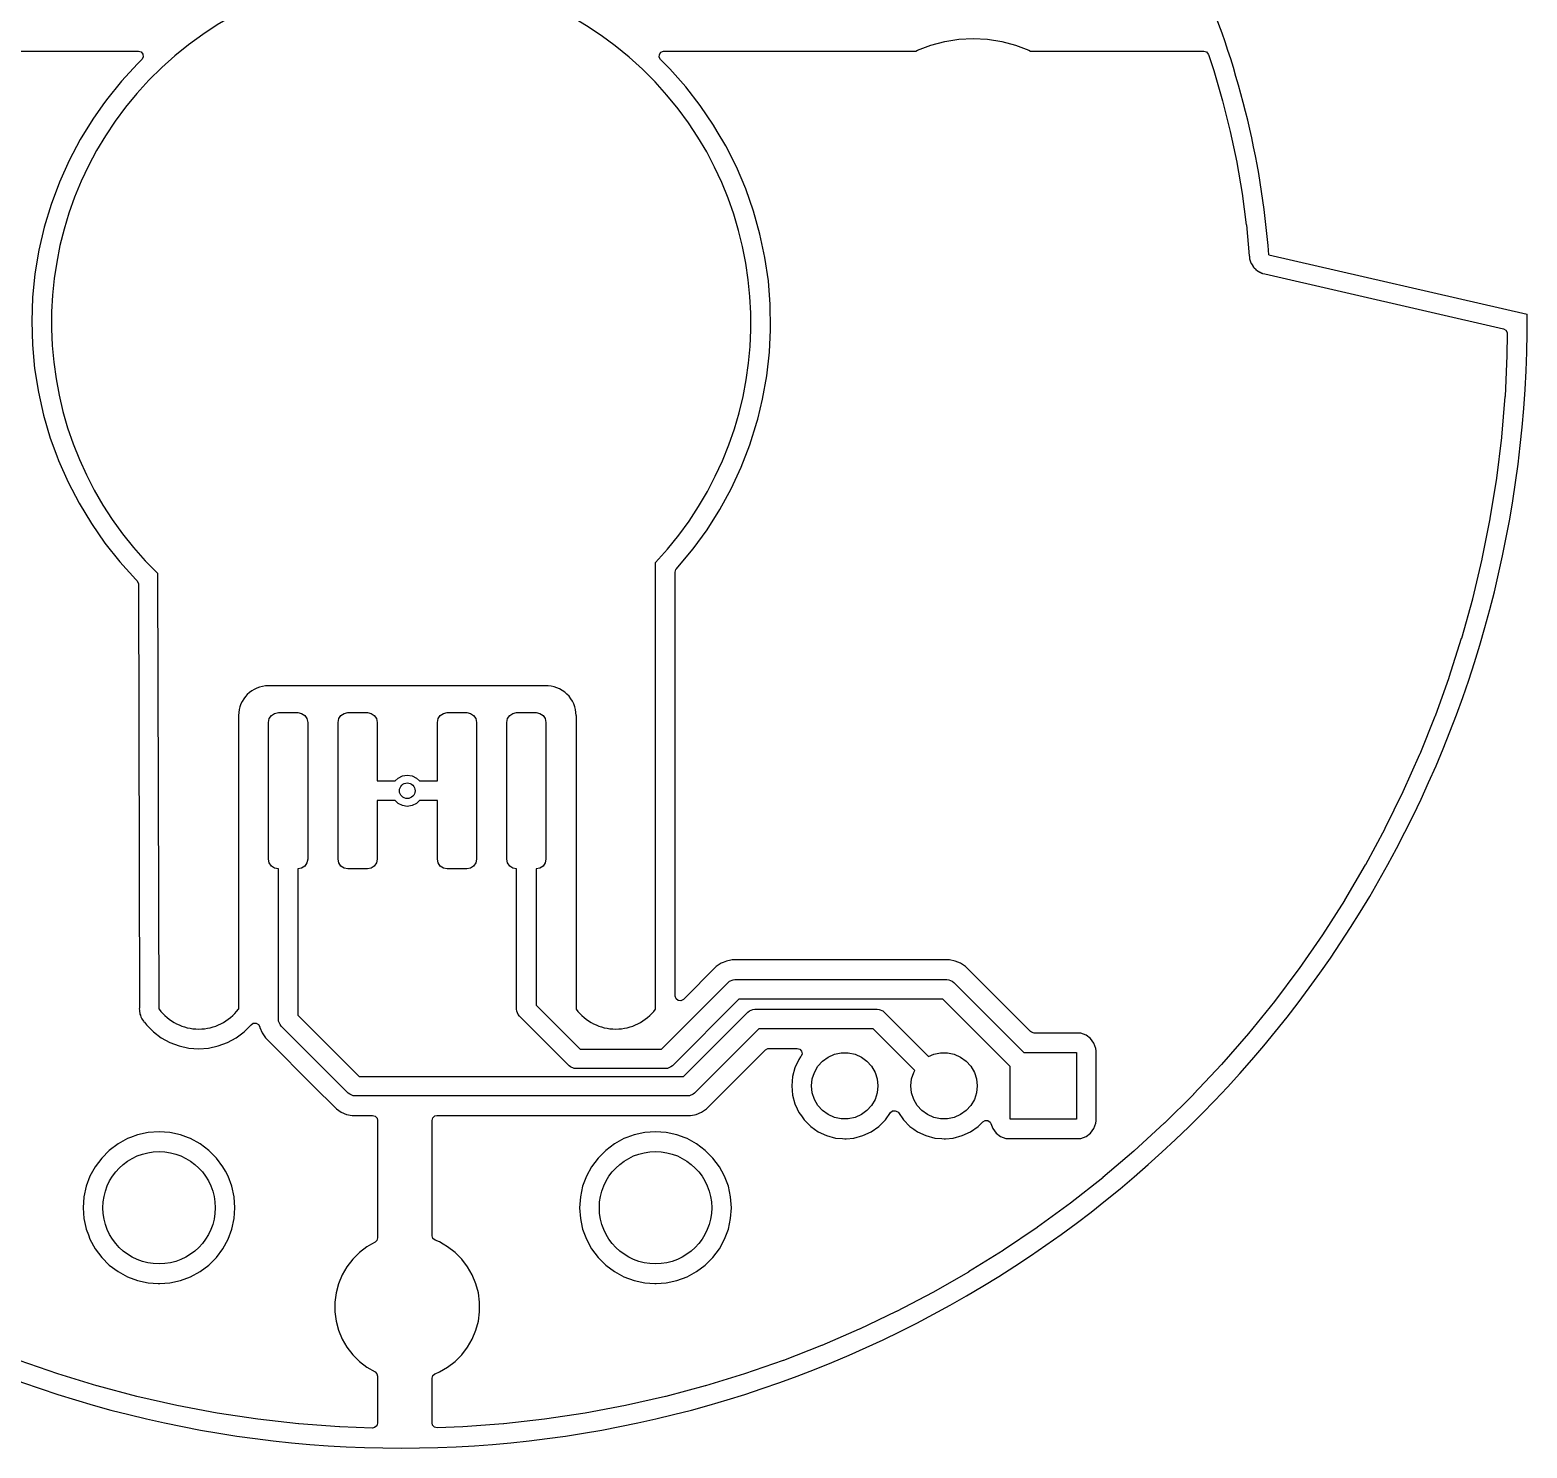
# Model space of a CAD drawing. Extents: x 120.6 to 178.3, y -99.9 to -43.1.
# Drawn here: x 139.95 to 178.25, y -99.88 to -63.59 of the extents above; entities that cross this region are included whole.
import ezdxf

# ---------------------------------------------------------------- set-up
doc = ezdxf.new("R2010")
doc.units = 0
doc.layers.add('BLACK', color=7, linetype='CONTINUOUS')

msp = doc.modelspace()

# ---------------------------------------------------------------- linework, layer by layer
at = {"layer": 'BLACK', "linetype": 'CONTINUOUS'}
for p, q in [((163.002441, -63.981302), (163.356309, -63.886483)), ((163.356309, -63.886483), (163.71815, -63.829173)), ((163.71815, -63.829173), (164.084, -63.81)), ((164.084, -63.81), (164.44985, -63.829173)), ((164.44985, -63.829173), (164.811691, -63.886483)), ((164.811691, -63.886483), (165.165559, -63.981302)), ((136.341558, -64.135), (142.728898, -64.135)), ((142.728898, -64.135), (142.795937, -64.154685)), ((142.795937, -64.154685), (142.841692, -64.207489)), ((142.822611, -64.340203), (142.814568, -64.348647)), ((142.851636, -64.276647), (142.822611, -64.340203)), ((142.841692, -64.207489), (142.851636, -64.276647)), ((156.049431, -64.285726), (156.054204, -64.21602)), ((156.083103, -64.346947), (156.049431, -64.285726)), ((156.054204, -64.21602), (156.095905, -64.159959)), ((156.095905, -64.159959), (156.161295, -64.135343)), ((156.161295, -64.135343), (156.170517, -64.135)), ((156.170517, -64.135), (162.616442, -64.135)), ((162.616442, -64.135), (162.660422, -64.112591)), ((162.660422, -64.112591), (163.002441, -63.981302)), ((165.165559, -63.981302), (165.507578, -64.112591)), ((165.507578, -64.112591), (165.551558, -64.135)), ((165.551558, -64.135), (169.984814, -64.135)), ((169.984814, -64.135), (170.051853, -64.154685)), ((170.051853, -64.154685), (170.097608, -64.207489)), ((170.097608, -64.207489), (170.102551, -64.220088)), ((170.102551, -64.220088), (170.237161, -64.627383)), ((142.703686, -64.454611), (142.291801, -64.902362)), ((142.7037, -64.454596), (142.703686, -64.454611)), ((142.814568, -64.348647), (142.7037, -64.454596)), ((156.326, -64.588371), (156.083103, -64.346947)), ((156.326036, -64.58841), (156.326, -64.588371)), ((156.457249, -64.736795), (156.326036, -64.58841)), ((170.237161, -64.627383), (170.238524, -64.63178)), ((170.238524, -64.63178), (170.462121, -65.40334)), ((142.291796, -64.902369), (141.909574, -65.375685)), ((142.291801, -64.902362), (142.291796, -64.902369)), ((156.729036, -65.044151), (156.457249, -64.736795)), ((156.729045, -65.044162), (156.729036, -65.044151)), ((156.729047, -65.044165), (156.729045, -65.044162)), ((157.101886, -65.52488), (156.729047, -65.044165)), ((141.909568, -65.375694), (141.8142, -65.510716)), ((141.909571, -65.37569), (141.909568, -65.375694)), ((141.909574, -65.375685), (141.909571, -65.37569)), ((170.462121, -65.40334), (170.46332, -65.407784)), ((170.46332, -65.407784), (170.65813, -66.187126)), ((141.558572, -65.87264), (141.240295, -66.391104)), ((141.8142, -65.510716), (141.558572, -65.87264)), ((157.101893, -65.524891), (157.101886, -65.52488)), ((157.1019, -65.524899), (157.101893, -65.524891)), ((157.101908, -65.524911), (157.1019, -65.524899)), ((157.443042, -66.028605), (157.101908, -65.524911)), ((157.443056, -66.028628), (157.443042, -66.028605)), ((157.443063, -66.028638), (157.443056, -66.028628)), ((157.536121, -66.187126), (157.443063, -66.028638)), ((157.751106, -66.553269), (157.536121, -66.187126)), ((170.65813, -66.187126), (170.659163, -66.191612)), ((170.659163, -66.191612), (170.824909, -66.977633)), ((141.240281, -66.391128), (140.956004, -66.929022)), ((141.240295, -66.391104), (141.240281, -66.391128)), ((157.751109, -66.553276), (157.751106, -66.553269)), ((157.751113, -66.553282), (157.751109, -66.553276)), ((158.024772, -67.096658), (157.751113, -66.553282)), ((140.956003, -66.929025), (140.70693, -67.484069)), ((140.956004, -66.929022), (140.956003, -66.929025)), ((170.824909, -66.977633), (170.825775, -66.982154)), ((170.825775, -66.982154), (170.962236, -67.773807)), ((158.262906, -67.656513), (158.024772, -67.096658)), ((140.706918, -67.484097), (140.494057, -68.054048)), ((140.70693, -67.484069), (140.706918, -67.484097)), ((158.46453, -68.230528), (158.262906, -67.656513)), ((170.962236, -67.773807), (170.962933, -67.778357)), ((170.962933, -67.778357), (171.06991, -68.57448)), ((140.494057, -68.054048), (140.318313, -68.636484)), ((158.628807, -68.816326), (158.46453, -68.230528)), ((140.318305, -68.636512), (140.180394, -69.22906)), ((140.318313, -68.636484), (140.318305, -68.636512)), ((158.755058, -69.411479), (158.628807, -68.816326)), ((171.06991, -68.57448), (171.070439, -68.579053)), ((171.070439, -68.579053), (171.146931, -69.369684)), ((140.18039, -69.229076), (140.08089, -69.829234)), ((140.180394, -69.22906), (140.18039, -69.229076)), ((158.842759, -70.013521), (158.755058, -69.411479)), ((171.146931, -69.369684), (171.147431, -69.377292)), ((171.147431, -69.377292), (171.149111, -69.425337)), ((171.149111, -69.425337), (171.150453, -69.433356)), ((171.150453, -69.433356), (171.150333, -69.433376)), ((171.150333, -69.433376), (171.151344, -69.43871)), ((171.151344, -69.43871), (171.151463, -69.438685)), ((171.151463, -69.438685), (171.153146, -69.44663)), ((171.153146, -69.44663), (171.153147, -69.446635)), ((171.153147, -69.446635), (171.153148, -69.446637)), ((171.153148, -69.446637), (171.170645, -69.496153)), ((171.170645, -69.496153), (171.17231, -69.501208)), ((171.17231, -69.501208), (171.187643, -69.551354)), ((171.187643, -69.551354), (171.191015, -69.558751)), ((171.191015, -69.558751), (171.190902, -69.558802)), ((171.190902, -69.558802), (171.193265, -69.563703)), ((171.193265, -69.563703), (171.193373, -69.563649)), ((171.193373, -69.563649), (171.197057, -69.570892)), ((171.197057, -69.570892), (171.226759, -69.614168)), ((171.226759, -69.614168), (171.229676, -69.61862)), ((171.229676, -69.61862), (171.257484, -69.663117)), ((171.257484, -69.663117), (171.262655, -69.66939)), ((171.262655, -69.66939), (171.262561, -69.669467)), ((171.262561, -69.669467), (171.266104, -69.673581)), ((171.266104, -69.673581), (171.266194, -69.673501)), ((171.266194, -69.673501), (171.271629, -69.679545)), ((171.271629, -69.679545), (171.311515, -69.713656)), ((171.647004, -69.342), (178.251007, -70.866411)), ((140.080889, -69.829238), (140.020199, -70.43462)), ((140.08089, -69.829234), (140.080889, -69.829238)), ((158.891546, -70.619957), (158.842759, -70.013521)), ((171.311515, -69.713656), (171.315487, -69.717202)), ((171.315487, -69.717202), (171.353868, -69.752991)), ((171.353868, -69.752991), (171.353869, -69.752991)), ((171.353869, -69.752991), (171.353872, -69.752994)), ((171.353872, -69.752994), (171.360484, -69.75771)), ((171.360484, -69.75771), (171.360412, -69.75781)), ((171.360412, -69.75781), (171.3649, -69.760868)), ((171.3649, -69.760868), (171.364967, -69.760766)), ((171.364967, -69.760766), (171.371778, -69.765195)), ((171.371778, -69.765195), (171.419133, -69.78782)), ((171.419133, -69.78782), (171.423889, -69.790219)), ((171.423889, -69.790219), (171.470229, -69.814857)), ((171.470229, -69.814857), (171.477842, -69.817703)), ((171.477842, -69.817703), (171.477798, -69.817818)), ((171.477798, -69.817818), (171.48293, -69.819611)), ((171.48293, -69.819611), (171.482969, -69.819494)), ((171.482969, -69.819494), (171.490686, -69.822006)), ((171.490686, -69.822006), (171.490691, -69.822009)), ((171.490691, -69.822009), (171.542272, -69.831604)), ((171.542272, -69.831604), (171.542293, -69.831608)), ((171.542293, -69.831608), (171.547505, -69.832693)), ((171.547505, -69.832693), (177.648819, -71.241067)), ((140.020199, -70.43462), (139.99858, -71.042637)), ((158.901218, -71.228277), (158.891546, -70.619957)), ((139.99858, -71.042637), (140.016122, -71.650754)), ((158.899509, -71.263512), (158.901217, -71.228301)), ((158.901217, -71.228297), (158.901218, -71.228277)), ((158.901217, -71.228301), (158.901217, -71.228297)), ((158.871734, -71.835958), (158.899509, -71.263512)), ((177.648819, -71.241067), (177.709713, -71.275326)), ((177.709713, -71.275326), (177.742419, -71.337068)), ((177.744921, -71.363297), (177.738623, -71.918405)), ((177.742419, -71.337068), (177.744921, -71.363297)), ((140.016122, -71.650754), (140.072755, -72.256531)), ((158.803217, -72.440484), (158.871734, -71.835958)), ((177.738485, -71.923007), (177.687792, -72.9679)), ((177.738623, -71.918405), (177.738485, -71.923007)), ((140.072755, -72.256531), (140.072758, -72.256559)), ((140.072758, -72.256559), (140.168235, -72.857365)), ((158.695951, -73.039347), (158.803217, -72.440484)), ((140.168235, -72.857365), (140.168239, -72.857389)), ((140.168239, -72.857389), (140.302183, -73.45087)), ((158.570465, -73.548568), (158.695947, -73.039364)), ((158.695947, -73.039364), (158.695951, -73.039347)), ((177.687484, -72.972493), (177.598035, -74.01482)), ((177.687792, -72.9679), (177.687484, -72.972493)), ((140.302183, -73.45087), (140.474026, -74.034486)), ((158.367106, -74.210208), (158.550379, -73.630073)), ((158.550379, -73.630073), (158.570465, -73.548568)), ((140.474026, -74.034486), (140.639986, -74.488106)), ((158.146889, -74.777351), (158.367106, -74.210208)), ((177.597556, -74.019399), (177.469481, -75.057651)), ((177.598035, -74.01482), (177.597556, -74.019399)), ((140.639986, -74.488106), (140.683059, -74.605837)), ((140.683059, -74.605837), (140.683067, -74.605855)), ((140.683067, -74.605855), (140.928414, -75.162556)), ((157.890643, -75.329151), (158.146889, -74.777351)), ((177.468833, -75.062209), (177.302301, -76.095014)), ((177.469481, -75.057651), (177.468833, -75.062209)), ((140.928414, -75.162556), (141.209085, -75.702351)), ((157.599428, -75.863323), (157.890643, -75.329151)), ((141.209085, -75.702351), (141.523902, -76.222972)), ((157.274451, -76.377654), (157.599428, -75.863323)), ((177.301484, -76.099545), (177.096725, -77.125464)), ((177.302301, -76.095014), (177.301484, -76.099545)), ((141.523902, -76.222972), (141.523903, -76.222973)), ((141.523903, -76.222973), (141.871544, -76.722239)), ((156.917059, -76.870012), (157.274451, -76.377654)), ((141.871544, -76.722239), (141.871552, -76.722249)), ((141.871552, -76.722249), (142.250606, -77.198131)), ((156.528731, -77.338358), (156.917059, -76.870012)), ((142.250606, -77.198131), (142.250614, -77.19814)), ((142.250614, -77.19814), (142.250615, -77.198141)), ((142.250615, -77.198141), (142.65949, -77.648641)), ((155.956, -88.646), (155.956, -77.216)), ((156.490324, -77.37905), (156.528731, -77.338358)), ((177.09574, -77.129961), (176.853045, -78.147548)), ((177.096725, -77.125464), (177.09574, -77.129961)), ((142.65949, -77.648641), (142.659499, -77.64865)), ((142.659499, -77.64865), (142.688666, -77.676908)), ((142.688666, -77.676908), (142.723118, -77.737693)), ((142.723118, -77.737693), (142.726384, -77.765634)), ((143.256, -88.646), (143.226179, -77.50079)), ((156.4565, -77.464163), (156.476185, -77.397124)), ((156.4565, -88.308769), (156.4565, -77.464163)), ((156.476185, -77.397124), (156.490324, -77.37905)), ((142.726384, -77.765634), (142.755379, -88.602124)), ((176.851894, -78.152006), (176.571587, -79.159903)), ((176.853045, -78.147548), (176.851894, -78.152006)), ((176.570271, -79.164315), (176.252752, -80.161082)), ((176.571587, -79.159903), (176.570271, -79.164315)), ((153.133691, -80.372592), (146.052891, -80.372592)), ((176.251274, -80.165442), (175.896954, -81.149784)), ((176.252752, -80.161082), (176.251274, -80.165442)), ((145.290891, -81.134592), (145.288, -88.646)), ((146.07703, -81.212329), (146.131223, -81.131223)), ((146.131223, -81.131223), (146.212329, -81.07703)), ((146.212329, -81.07703), (146.308, -81.058)), ((146.308, -81.058), (146.808, -81.058)), ((146.808, -81.058), (146.903671, -81.07703)), ((146.903671, -81.07703), (146.984777, -81.131223)), ((146.984777, -81.131223), (147.03897, -81.212329)), ((147.85503, -81.212329), (147.909223, -81.131223)), ((147.909223, -81.131223), (147.990329, -81.07703)), ((147.990329, -81.07703), (148.086, -81.058)), ((148.086, -81.058), (148.586, -81.058)), ((148.586, -81.058), (148.681671, -81.07703)), ((148.681671, -81.07703), (148.762777, -81.131223)), ((148.762777, -81.131223), (148.81697, -81.212329)), ((150.39503, -81.212329), (150.449223, -81.131223)), ((150.449223, -81.131223), (150.530329, -81.07703)), ((150.530329, -81.07703), (150.626, -81.058)), ((150.626, -81.058), (151.126, -81.058)), ((151.126, -81.058), (151.221671, -81.07703)), ((151.221671, -81.07703), (151.302777, -81.131223)), ((151.302777, -81.131223), (151.35697, -81.212329)), ((152.17303, -81.212329), (152.227223, -81.131223)), ((152.227223, -81.131223), (152.308329, -81.07703)), ((152.308329, -81.07703), (152.404, -81.058)), ((152.404, -81.058), (152.904, -81.058)), ((152.904, -81.058), (152.999671, -81.07703)), ((152.999671, -81.07703), (153.080777, -81.131223)), ((153.080777, -81.131223), (153.13497, -81.212329)), ((153.924, -81.134066), (153.924, -88.646)), ((175.895314, -81.154086), (175.504715, -82.124557)), ((175.896954, -81.149784), (175.895314, -81.154086)), ((146.058, -81.308), (146.07703, -81.212329)), ((146.058, -84.808), (146.058, -81.308)), ((147.03897, -81.212329), (147.058, -81.308)), ((147.058, -81.308), (147.058, -84.808)), ((147.836, -81.308), (147.85503, -81.212329)), ((147.836, -84.808), (147.836, -81.308)), ((148.81697, -81.212329), (148.836, -81.308)), ((148.836, -81.308), (148.836, -82.808)), ((150.376, -81.308), (150.39503, -81.212329)), ((150.376, -82.808), (150.376, -81.308)), ((151.35697, -81.212329), (151.376, -81.308)), ((151.376, -81.308), (151.376, -84.808)), ((152.154, -81.308), (152.17303, -81.212329)), ((152.154, -84.808), (152.154, -81.308)), ((153.13497, -81.212329), (153.154, -81.308)), ((153.154, -81.308), (153.154, -84.808)), ((175.502917, -82.128795), (175.07656, -83.084101)), ((175.504715, -82.124557), (175.502917, -82.128795)), ((149.370886, -82.734393), (149.482393, -82.677577)), ((149.482393, -82.677577), (149.606, -82.658)), ((149.606, -82.658), (149.729607, -82.677577)), ((149.729607, -82.677577), (149.841114, -82.734393)), ((148.836, -82.808), (149.297279, -82.808)), ((149.297279, -82.808), (149.370886, -82.734393)), ((149.841114, -82.734393), (149.914721, -82.808)), ((149.914721, -82.808), (150.376, -82.808)), ((175.074606, -83.08827), (174.613078, -84.027096)), ((175.07656, -83.084101), (175.074606, -83.08827)), ((149.297279, -83.308), (148.836, -83.308)), ((148.836, -83.308), (148.836, -84.808)), ((149.370886, -83.381607), (149.297279, -83.308)), ((149.482393, -83.438423), (149.370886, -83.381607)), ((149.606, -83.458), (149.482393, -83.438423)), ((149.729607, -83.438423), (149.606, -83.458)), ((149.841114, -83.381607), (149.729607, -83.438423)), ((149.914721, -83.308), (149.841114, -83.381607)), ((150.376, -83.308), (149.914721, -83.308)), ((150.376, -84.808), (150.376, -83.308)), ((174.610971, -84.031189), (174.114904, -84.952248)), ((174.613078, -84.027096), (174.610971, -84.031189)), ((146.07703, -84.903671), (146.058, -84.808)), ((146.131223, -84.984777), (146.07703, -84.903671)), ((146.212329, -85.03897), (146.131223, -84.984777)), ((146.984777, -84.984777), (146.903671, -85.03897)), ((147.03897, -84.903671), (146.984777, -84.984777)), ((147.058, -84.808), (147.03897, -84.903671)), ((147.85503, -84.903671), (147.836, -84.808)), ((147.909223, -84.984777), (147.85503, -84.903671)), ((147.990329, -85.03897), (147.909223, -84.984777)), ((148.762777, -84.984777), (148.681671, -85.03897)), ((148.81697, -84.903671), (148.762777, -84.984777)), ((148.836, -84.808), (148.81697, -84.903671)), ((150.39503, -84.903671), (150.376, -84.808)), ((150.449223, -84.984777), (150.39503, -84.903671)), ((150.530329, -85.03897), (150.449223, -84.984777)), ((151.302777, -84.984777), (151.221671, -85.03897)), ((151.35697, -84.903671), (151.302777, -84.984777)), ((151.376, -84.808), (151.35697, -84.903671)), ((152.17303, -84.903671), (152.154, -84.808)), ((152.227223, -84.984777), (152.17303, -84.903671)), ((152.308329, -85.03897), (152.227223, -84.984777)), ((153.080777, -84.984777), (152.999671, -85.03897)), ((153.13497, -84.903671), (153.080777, -84.984777)), ((153.154, -84.808), (153.13497, -84.903671)), ((174.112646, -84.95626), (173.582736, -85.858258)), ((174.114904, -84.952248), (174.112646, -84.95626)), ((146.308, -85.058), (146.212329, -85.03897)), ((146.308, -88.9), (146.308, -85.058)), ((146.903671, -85.03897), (146.808, -85.058)), ((146.808, -85.058), (146.808, -88.796446)), ((148.086, -85.058), (147.990329, -85.03897)), ((148.586, -85.058), (148.086, -85.058)), ((148.681671, -85.03897), (148.586, -85.058)), ((150.626, -85.058), (150.530329, -85.03897)), ((151.126, -85.058), (150.626, -85.058)), ((151.221671, -85.03897), (151.126, -85.058)), ((152.404, -85.058), (152.308329, -85.03897)), ((152.404, -88.646), (152.404, -85.058)), ((152.999671, -85.03897), (152.904, -85.058)), ((152.904, -85.058), (152.904, -88.542446)), ((173.580331, -85.862183), (173.0173, -86.743896)), ((173.582736, -85.858258), (173.580331, -85.862183)), ((173.01475, -86.74773), (172.419379, -87.607926)), ((173.0173, -86.743896), (173.01475, -86.74773)), ((157.50958, -87.55505), (156.668181, -88.39645)), ((157.509588, -87.555044), (157.50958, -87.55505)), ((157.583269, -87.505813), (157.509588, -87.555044)), ((157.632502, -87.472917), (157.583269, -87.505813)), ((157.689082, -87.44948), (157.632502, -87.472917)), ((157.769083, -87.416342), (157.689081, -87.449479)), ((157.689081, -87.449479), (157.689082, -87.44948)), ((157.769093, -87.416339), (157.769083, -87.416342)), ((157.885243, -87.393235), (157.769093, -87.416339)), ((157.914076, -87.3875), (157.885242, -87.393234)), ((157.885242, -87.393234), (157.885243, -87.393235)), ((157.914082, -87.3875), (157.914076, -87.3875)), ((163.480908, -87.3875), (157.914082, -87.3875)), ((163.48091, -87.3875), (163.480908, -87.3875)), ((163.625897, -87.41634), (163.48091, -87.3875)), ((163.625907, -87.416343), (163.625897, -87.41634)), ((163.762481, -87.472913), (163.625907, -87.416343)), ((163.811719, -87.505813), (163.762481, -87.472913)), ((163.885404, -87.555046), (163.811719, -87.505812)), ((163.811719, -87.505812), (163.811719, -87.505813)), ((163.885411, -87.555052), (163.885404, -87.555046)), ((165.551789, -89.221431), (163.885411, -87.555052)), ((172.416689, -87.611662), (171.789812, -88.449148)), ((172.419379, -87.607926), (172.416689, -87.611662)), ((156.106446, -89.666), (157.811224, -87.961223)), ((157.811224, -87.961223), (157.849108, -87.930132)), ((157.849108, -87.930132), (157.939228, -87.892803)), ((157.939228, -87.892803), (157.939237, -87.892803)), ((157.939237, -87.892803), (157.988, -87.888)), ((157.988, -87.888), (163.40699, -87.888)), ((163.40699, -87.888), (163.455763, -87.892804)), ((163.455763, -87.892804), (163.545883, -87.930133)), ((163.545883, -87.930133), (163.545887, -87.930137)), ((163.545887, -87.930137), (163.583767, -87.961223)), ((163.583767, -87.961223), (165.380794, -89.75825)), ((158.091553, -88.388), (156.386777, -90.092777)), ((156.456816, -88.317615), (156.4565, -88.308769)), ((156.481233, -88.383079), (156.456816, -88.317615)), ((156.537166, -88.424951), (156.481233, -88.383079)), ((156.606858, -88.429935), (156.537166, -88.424951)), ((156.668181, -88.39645), (156.606858, -88.429935)), ((163.303436, -88.388), (158.091553, -88.388)), ((165.02724, -90.111804), (163.303436, -88.388)), ((171.786986, -88.452782), (171.129417, -89.266464)), ((171.789812, -88.449148), (171.786986, -88.452782)), ((142.754134, -88.619984), (142.751211, -88.640449)), ((142.751211, -88.640449), (142.754709, -88.669481)), ((142.755379, -88.602124), (142.754134, -88.619984)), ((142.754709, -88.669481), (142.755599, -88.683976)), ((142.755599, -88.683976), (142.755678, -88.713231)), ((142.755678, -88.713231), (142.755678, -88.713232)), ((142.755678, -88.713232), (142.761081, -88.733184)), ((142.761081, -88.733184), (142.764501, -88.750758)), ((142.764501, -88.750758), (142.766974, -88.771285)), ((142.766974, -88.771285), (142.766975, -88.771288)), ((142.766975, -88.771288), (142.777869, -88.798429)), ((142.777869, -88.798429), (142.782479, -88.812198)), ((142.782479, -88.812198), (142.790127, -88.840433)), ((142.790127, -88.840433), (142.800509, -88.858304)), ((146.808, -88.796446), (148.377553, -90.366)), ((152.408804, -88.694773), (152.404, -88.646)), ((152.446133, -88.784893), (152.408804, -88.694773)), ((152.446137, -88.784897), (152.446133, -88.784893)), ((152.477223, -88.822777), (152.446137, -88.784897)), ((153.747223, -90.092777), (152.477223, -88.822777)), ((152.904, -88.542446), (154.027554, -89.666)), ((156.676446, -90.366), (158.319223, -88.723224)), ((158.319223, -88.723224), (158.357102, -88.692137)), ((158.357102, -88.692137), (158.357107, -88.692133)), ((158.357107, -88.692133), (158.447227, -88.654804)), ((158.447227, -88.654804), (158.496, -88.65)), ((158.496, -88.65), (161.62899, -88.65)), ((161.62899, -88.65), (161.677763, -88.654804)), ((161.677763, -88.654804), (161.767883, -88.692133)), ((161.767883, -88.692133), (161.767887, -88.692137)), ((161.767887, -88.692137), (161.805767, -88.723223)), ((161.805767, -88.723223), (162.941599, -89.859056)), ((142.800509, -88.858304), (142.808364, -88.8744)), ((142.808364, -88.8744), (142.816065, -88.893586)), ((142.816065, -88.893586), (142.833617, -88.916989)), ((142.833617, -88.916989), (142.841635, -88.929099)), ((142.841635, -88.929099), (142.85632, -88.95438)), ((142.85632, -88.95438), (142.856325, -88.954386)), ((142.856325, -88.954386), (142.870964, -88.968947)), ((142.870964, -88.968947), (142.882723, -88.98247)), ((142.882723, -88.98247), (142.931491, -89.047505)), ((142.931491, -89.047505), (142.931496, -89.04751)), ((142.931496, -89.04751), (143.110539, -89.22628)), ((143.110539, -89.22628), (143.31318, -89.377777)), ((145.23082, -89.377777), (145.433461, -89.22628)), ((145.433461, -89.22628), (145.612504, -89.04751)), ((145.612504, -89.04751), (145.612512, -89.047498)), ((145.612512, -89.047498), (145.615407, -89.044165)), ((145.615407, -89.044165), (145.616485, -89.0451)), ((145.616485, -89.0451), (145.667489, -89.006963)), ((145.667489, -89.006963), (145.737184, -89.002017)), ((145.737184, -89.002017), (145.798489, -89.035536)), ((145.798489, -89.035536), (145.83194, -89.096878)), ((145.83194, -89.096878), (145.832376, -89.098977)), ((145.832376, -89.098977), (145.83634, -89.118907)), ((145.83634, -89.118907), (145.836343, -89.118917)), ((145.836343, -89.118917), (145.892914, -89.255492)), ((146.312804, -88.948773), (146.308, -88.9)), ((146.350133, -89.038893), (146.312804, -88.948773)), ((146.350137, -89.038897), (146.350133, -89.038893)), ((146.381223, -89.076777), (146.350137, -89.038897)), ((148.097223, -90.792776), (146.381223, -89.076777)), ((158.599553, -89.15), (156.956777, -90.792777)), ((161.525436, -89.15), (158.599553, -89.15)), ((162.588996, -90.213559), (161.525436, -89.15)), ((165.572431, -89.238065), (165.551789, -89.221431)), ((143.31318, -89.377777), (143.535301, -89.498925)), ((143.535301, -89.498925), (143.772385, -89.587259)), ((143.772385, -89.587259), (143.772386, -89.587259)), ((143.772386, -89.587259), (143.772391, -89.587261)), ((143.772391, -89.587261), (144.019632, -89.640991)), ((144.524368, -89.640991), (144.771609, -89.587261)), ((144.771609, -89.587261), (145.008699, -89.498925)), ((145.008699, -89.498925), (145.23082, -89.377777)), ((145.892914, -89.255492), (145.925812, -89.304727)), ((145.925812, -89.304727), (145.925813, -89.30473)), ((145.925813, -89.30473), (145.975046, -89.378414)), ((145.975046, -89.378414), (145.975052, -89.378421)), ((145.975052, -89.378421), (147.286551, -90.689918)), ((165.63947, -89.25775), (165.572431, -89.238065)), ((166.775105, -89.25775), (165.63947, -89.25775)), ((166.775113, -89.25775), (166.775105, -89.25775)), ((166.775121, -89.25775), (166.775113, -89.25775)), ((166.775123, -89.257751), (166.775121, -89.25775)), ((166.834723, -89.264158), (166.775123, -89.257751)), ((166.969568, -89.314452), (166.834722, -89.264158)), ((166.834722, -89.264158), (166.834723, -89.264158)), ((166.969575, -89.314456), (166.969568, -89.314452)), ((167.084784, -89.400702), (166.969575, -89.314456)), ((167.084787, -89.400705), (167.084784, -89.400702)), ((167.171033, -89.515914), (167.084787, -89.400705)), ((167.171037, -89.515921), (167.171033, -89.515914)), ((167.221231, -89.6505), (167.171037, -89.515921)), ((171.126457, -89.26999), (170.439171, -90.058661)), ((171.129417, -89.266464), (171.126457, -89.26999)), ((144.019632, -89.640991), (144.272, -89.659023)), ((144.272, -89.659023), (144.524368, -89.640991)), ((154.027554, -89.666), (156.106446, -89.666)), ((157.258416, -91.198952), (158.770548, -89.686818)), ((158.770548, -89.686818), (158.831871, -89.653334)), ((158.831871, -89.653334), (158.858229, -89.6505)), ((158.858229, -89.6505), (159.581006, -89.6505)), ((159.623203, -89.930423), (159.523338, -90.144585)), ((159.581006, -89.6505), (159.648045, -89.670185)), ((159.668663, -89.8655), (159.623203, -89.930423)), ((159.648045, -89.670185), (159.6938, -89.722989)), ((159.682581, -89.845621), (159.668663, -89.8655)), ((159.703744, -89.792147), (159.682581, -89.845621)), ((159.6938, -89.722989), (159.703744, -89.792147)), ((160.109576, -90.108633), (160.228479, -89.976577)), ((160.228479, -89.976577), (160.37224, -89.872128)), ((160.37224, -89.872128), (160.534576, -89.799852)), ((160.534576, -89.799852), (160.708391, -89.762906)), ((160.708391, -89.762906), (160.886089, -89.762906)), ((160.886089, -89.762906), (161.059904, -89.799852)), ((161.059904, -89.799852), (161.22224, -89.872128)), ((161.22224, -89.872128), (161.366001, -89.976577)), ((161.366001, -89.976577), (161.484904, -90.108633)), ((162.941599, -89.859056), (163.074576, -89.799852)), ((163.074576, -89.799852), (163.248391, -89.762906)), ((163.248391, -89.762906), (163.426089, -89.762906)), ((163.426089, -89.762906), (163.599904, -89.799852)), ((163.599904, -89.799852), (163.76224, -89.872128)), ((163.76224, -89.872128), (163.906001, -89.976577)), ((163.906001, -89.976577), (164.024904, -90.108633)), ((165.380794, -89.75825), (166.72724, -89.75825)), ((166.72724, -89.75825), (166.72724, -91.45825)), ((167.221331, -89.650767), (167.221231, -89.6505)), ((167.227739, -89.710378), (167.221331, -89.650767)), ((167.22774, -91.506123), (167.227739, -89.710378)), ((148.377553, -90.366), (156.676446, -90.366)), ((153.785102, -90.123862), (153.747223, -90.092777)), ((153.785107, -90.123867), (153.785102, -90.123862)), ((153.875227, -90.161196), (153.785107, -90.123867)), ((153.924, -90.166), (153.875227, -90.161196)), ((156.21, -90.166), (153.924, -90.166)), ((156.258773, -90.161196), (156.21, -90.166)), ((156.348893, -90.123867), (156.258773, -90.161196)), ((156.348897, -90.123862), (156.348893, -90.123867)), ((156.386777, -90.092777), (156.348897, -90.123862)), ((159.462176, -90.372846), (159.441581, -90.608249)), ((159.462178, -90.372836), (159.462176, -90.372846)), ((159.523334, -90.144594), (159.462178, -90.372836)), ((159.523338, -90.144585), (159.523334, -90.144594)), ((159.965815, -90.431525), (160.020726, -90.262524)), ((160.020726, -90.262524), (160.109576, -90.108633)), ((161.484904, -90.108633), (161.573754, -90.262524)), ((161.573754, -90.262524), (161.628665, -90.431525)), ((162.505815, -90.431525), (162.560726, -90.262524)), ((162.560726, -90.262524), (162.588996, -90.213559)), ((164.024904, -90.108633), (164.113754, -90.262524)), ((164.113754, -90.262524), (164.168665, -90.431525)), ((165.02724, -91.45825), (165.02724, -90.111804)), ((170.436082, -90.062076), (169.719974, -90.824709)), ((170.439171, -90.058661), (170.436082, -90.062076)), ((147.286551, -90.689918), (147.691048, -91.094415)), ((159.441581, -90.608249), (159.441581, -90.60825)), ((159.441581, -90.60825), (159.462176, -90.843653)), ((159.94724, -90.60825), (159.965815, -90.431525)), ((159.965815, -90.784975), (159.94724, -90.60825)), ((161.628665, -90.431525), (161.64724, -90.60825)), ((161.64724, -90.60825), (161.628665, -90.784975)), ((162.48724, -90.60825), (162.505815, -90.431525)), ((162.505815, -90.784975), (162.48724, -90.60825)), ((164.168665, -90.431525), (164.18724, -90.60825)), ((164.18724, -90.60825), (164.168665, -90.784975)), ((147.691048, -91.094415), (147.691049, -91.094416)), ((147.691049, -91.094416), (147.795584, -91.198951)), ((148.135102, -90.823862), (148.097223, -90.792776)), ((148.135107, -90.823867), (148.135102, -90.823862)), ((148.225227, -90.861196), (148.135107, -90.823867)), ((148.274, -90.866), (148.225227, -90.861196)), ((156.78, -90.866), (148.274, -90.866)), ((156.828773, -90.861196), (156.78, -90.866)), ((156.918893, -90.823867), (156.828773, -90.861196)), ((156.918897, -90.823862), (156.918893, -90.823867)), ((156.956777, -90.792777), (156.918897, -90.823862)), ((159.462176, -90.843653), (159.462178, -90.843663)), ((159.462178, -90.843663), (159.523334, -91.071905)), ((159.523334, -91.071905), (159.523336, -91.071909)), ((159.523336, -91.071909), (159.523337, -91.071913)), ((159.523337, -91.071913), (159.582578, -91.198955)), ((160.020726, -90.953976), (159.965815, -90.784975)), ((160.109576, -91.107867), (160.020726, -90.953976)), ((160.228479, -91.239923), (160.109576, -91.107867)), ((161.484904, -91.107867), (161.366001, -91.239923)), ((161.573754, -90.953976), (161.484904, -91.107867)), ((161.628665, -90.784975), (161.573754, -90.953976)), ((162.560726, -90.953976), (162.505815, -90.784975)), ((162.649576, -91.107867), (162.560726, -90.953976)), ((162.768479, -91.239923), (162.649576, -91.107867)), ((164.024904, -91.107867), (163.906001, -91.239923)), ((164.113754, -90.953976), (164.024904, -91.107867)), ((164.168665, -90.784975), (164.113754, -90.953976)), ((169.716761, -90.828006), (168.972837, -91.563531)), ((169.719974, -90.824709), (169.716761, -90.828006)), ((147.795584, -91.198951), (147.795585, -91.198952)), ((147.795585, -91.198952), (147.918498, -91.28108)), ((147.918498, -91.28108), (147.918511, -91.281087)), ((147.918511, -91.281087), (148.055082, -91.337656)), ((148.055082, -91.337656), (148.055087, -91.337658)), ((148.055087, -91.337658), (148.055091, -91.337658)), ((148.055091, -91.337658), (148.055092, -91.337659)), ((148.055092, -91.337659), (148.200079, -91.3665)), ((148.200079, -91.3665), (148.72, -91.3665)), ((148.72, -91.3665), (148.787039, -91.386185)), ((148.787039, -91.386185), (148.832794, -91.438989)), ((148.832794, -91.438989), (148.844, -91.4905)), ((148.844, -91.4905), (148.844, -94.497575)), ((150.241, -91.4905), (150.260685, -91.423461)), ((150.241, -93.725998), (150.241, -91.4905)), ((150.260685, -91.423461), (150.313489, -91.377706)), ((150.313489, -91.377706), (150.365, -91.3665)), ((150.365, -91.3665), (156.85392, -91.3665)), ((156.85392, -91.3665), (156.951462, -91.347096)), ((156.951462, -91.347096), (156.998913, -91.337658)), ((156.998913, -91.337658), (157.135495, -91.281084)), ((157.135495, -91.281084), (157.187954, -91.246032)), ((157.187954, -91.246032), (157.258416, -91.198952)), ((159.582578, -91.198955), (159.623205, -91.28608)), ((159.623205, -91.28608), (159.623207, -91.286084)), ((159.623207, -91.286084), (159.687362, -91.377706)), ((159.687362, -91.377706), (159.758745, -91.479651)), ((159.758745, -91.479651), (159.925839, -91.646745)), ((160.37224, -91.344372), (160.228479, -91.239923)), ((160.534576, -91.416648), (160.37224, -91.344372)), ((160.708391, -91.453594), (160.534576, -91.416648)), ((160.886089, -91.453594), (160.708391, -91.453594)), ((161.059904, -91.416648), (160.886089, -91.453594)), ((161.22224, -91.344372), (161.059904, -91.416648)), ((161.366001, -91.239923), (161.22224, -91.344372)), ((161.668641, -91.646745), (161.835735, -91.479651)), ((161.835735, -91.479651), (161.965665, -91.294092)), ((161.965665, -91.294092), (162.020242, -91.250467)), ((162.020242, -91.250467), (162.08974, -91.243273)), ((162.08974, -91.243273), (162.152095, -91.274796)), ((162.152095, -91.274796), (162.168815, -91.294092)), ((162.168815, -91.294092), (162.29874, -91.479645)), ((162.29874, -91.479645), (162.298745, -91.479651)), ((162.298745, -91.479651), (162.465839, -91.646745)), ((162.91224, -91.344372), (162.768479, -91.239923)), ((163.074576, -91.416648), (162.91224, -91.344372)), ((163.248391, -91.453594), (163.074576, -91.416648)), ((163.426089, -91.453594), (163.248391, -91.453594)), ((163.599904, -91.416648), (163.426089, -91.453594)), ((163.76224, -91.344372), (163.599904, -91.416648)), ((163.906001, -91.239923), (163.76224, -91.344372)), ((164.208641, -91.646745), (164.330569, -91.524816)), ((164.330569, -91.524816), (164.391888, -91.491334)), ((164.391888, -91.491334), (164.46158, -91.496318)), ((164.46158, -91.496318), (164.517514, -91.538189)), ((166.72724, -91.45825), (165.02724, -91.45825)), ((167.221331, -91.565733), (167.22774, -91.506123)), ((142.708794, -91.862386), (142.521916, -91.932087)), ((142.708797, -91.862385), (142.708794, -91.862386)), ((142.708801, -91.862384), (142.708797, -91.862385)), ((142.979575, -91.803481), (142.708801, -91.862384)), ((142.979582, -91.80348), (142.979575, -91.803481)), ((143.255999, -91.78371), (142.979582, -91.80348)), ((143.256001, -91.78371), (143.255999, -91.78371)), ((143.532417, -91.80348), (143.256001, -91.78371)), ((143.532424, -91.803481), (143.532417, -91.80348)), ((143.803198, -91.862384), (143.532424, -91.803481)), ((143.803199, -91.862384), (143.803198, -91.862384)), ((143.803206, -91.862386), (143.803199, -91.862384)), ((144.012301, -91.940374), (143.803206, -91.862386)), ((155.408794, -91.862386), (155.221916, -91.932087)), ((155.408797, -91.862385), (155.408794, -91.862386)), ((155.408801, -91.862384), (155.408797, -91.862385)), ((155.679575, -91.803481), (155.408801, -91.862384)), ((155.679582, -91.80348), (155.679575, -91.803481)), ((155.955999, -91.78371), (155.679582, -91.80348)), ((155.956001, -91.78371), (155.955999, -91.78371)), ((156.232417, -91.80348), (155.956001, -91.78371)), ((156.232424, -91.803481), (156.232417, -91.80348)), ((156.503198, -91.862384), (156.232424, -91.803481)), ((156.503199, -91.862384), (156.503198, -91.862384)), ((156.503206, -91.862386), (156.503199, -91.862384)), ((156.712301, -91.940374), (156.503206, -91.862386)), ((159.925839, -91.646745), (160.022624, -91.714515)), ((160.022624, -91.714515), (160.119405, -91.782282)), ((160.119405, -91.782282), (160.119407, -91.782283)), ((160.119407, -91.782283), (160.11941, -91.782285)), ((160.11941, -91.782285), (160.333577, -91.882153)), ((160.333577, -91.882153), (160.561832, -91.943313)), ((161.032648, -91.943313), (161.260903, -91.882153)), ((161.260903, -91.882153), (161.47507, -91.782285)), ((161.47507, -91.782285), (161.668641, -91.646745)), ((162.465839, -91.646745), (162.562624, -91.714515)), ((162.562624, -91.714515), (162.659405, -91.782282)), ((162.659405, -91.782282), (162.659407, -91.782283)), ((162.659407, -91.782283), (162.65941, -91.782285)), ((162.65941, -91.782285), (162.873577, -91.882153)), ((162.873577, -91.882153), (163.101832, -91.943313)), ((163.572648, -91.943313), (163.800903, -91.882153)), ((163.800903, -91.882153), (164.01507, -91.782285)), ((164.01507, -91.782285), (164.208641, -91.646745)), ((164.517514, -91.538189), (164.534429, -91.569167)), ((164.534429, -91.569167), (164.583442, -91.700578)), ((164.583442, -91.700578), (164.583446, -91.700585)), ((164.583446, -91.700585), (164.669692, -91.815794)), ((164.669692, -91.815794), (164.669695, -91.815797)), ((164.669695, -91.815797), (164.784904, -91.902043)), ((164.784904, -91.902043), (164.784911, -91.902047)), ((164.784911, -91.902047), (164.919757, -91.952341)), ((166.834723, -91.952341), (166.969571, -91.902046)), ((166.969571, -91.902046), (167.084786, -91.815796)), ((167.084786, -91.815796), (167.171036, -91.700581)), ((167.171036, -91.700581), (167.221331, -91.565733)), ((168.969504, -91.566706), (168.1988, -92.274098)), ((168.972837, -91.563531), (168.969504, -91.566706)), ((141.98406, -92.258124), (141.788124, -92.45406)), ((141.984078, -92.258108), (141.98406, -92.258124)), ((142.205916, -92.092043), (141.984078, -92.258108)), ((142.205924, -92.092038), (142.205916, -92.092043)), ((142.449138, -91.959233), (142.205924, -92.092038)), ((142.521916, -91.932087), (142.449138, -91.959233)), ((144.062862, -91.959233), (144.012301, -91.940374)), ((144.306075, -92.092038), (144.062861, -91.959233)), ((144.062861, -91.959233), (144.062862, -91.959233)), ((144.306083, -92.092043), (144.306075, -92.092038)), ((144.527921, -92.258108), (144.306083, -92.092043)), ((144.527939, -92.258124), (144.527921, -92.258108)), ((144.723875, -92.45406), (144.527939, -92.258124)), ((154.68406, -92.258124), (154.488124, -92.45406)), ((154.684078, -92.258108), (154.68406, -92.258124)), ((154.905916, -92.092043), (154.684078, -92.258108)), ((154.905924, -92.092038), (154.905916, -92.092043)), ((155.149138, -91.959233), (154.905924, -92.092038)), ((155.221916, -91.932087), (155.149138, -91.959233)), ((156.762862, -91.959233), (156.712301, -91.940374)), ((157.006075, -92.092038), (156.762861, -91.959233)), ((156.762861, -91.959233), (156.762862, -91.959233)), ((157.006083, -92.092043), (157.006075, -92.092038)), ((157.227921, -92.258108), (157.006083, -92.092043)), ((157.227939, -92.258124), (157.227921, -92.258108)), ((157.423875, -92.45406), (157.227939, -92.258124)), ((160.561832, -91.943313), (160.743794, -91.959233)), ((160.743794, -91.959233), (160.797239, -91.963909)), ((160.797239, -91.963909), (160.79724, -91.963909)), ((160.79724, -91.963909), (160.797241, -91.963909)), ((160.797241, -91.963909), (160.836474, -91.960476)), ((160.836474, -91.960476), (161.032648, -91.943313)), ((163.101832, -91.943313), (163.283794, -91.959233)), ((163.283794, -91.959233), (163.337239, -91.963909)), ((163.337239, -91.963909), (163.33724, -91.963909)), ((163.33724, -91.963909), (163.337241, -91.963909)), ((163.337241, -91.963909), (163.376474, -91.960476)), ((163.376474, -91.960476), (163.572648, -91.943313)), ((164.919757, -91.952341), (164.919756, -91.952341)), ((164.919756, -91.952341), (164.926684, -91.953085)), ((164.926684, -91.953085), (164.979367, -91.95875)), ((164.979367, -91.95875), (166.775112, -91.958749)), ((166.775112, -91.958749), (166.834723, -91.952341)), ((168.195351, -92.277148), (167.398897, -92.955463)), ((168.1988, -92.274098), (168.195351, -92.277148)), ((141.622038, -92.675924), (141.489233, -92.919138)), ((141.622043, -92.675916), (141.622038, -92.675924)), ((141.788108, -92.454078), (141.622043, -92.675916)), ((141.788124, -92.45406), (141.788108, -92.454078)), ((144.723891, -92.454078), (144.723875, -92.45406)), ((144.889956, -92.675916), (144.723891, -92.454078)), ((144.889961, -92.675924), (144.889956, -92.675916)), ((144.954865, -92.794788), (144.889961, -92.675924)), ((154.322038, -92.675924), (154.189233, -92.919138)), ((154.322043, -92.675916), (154.322038, -92.675924)), ((154.488108, -92.454078), (154.322043, -92.675916)), ((154.488124, -92.45406), (154.488108, -92.454078)), ((157.423891, -92.454078), (157.423875, -92.45406)), ((157.589956, -92.675916), (157.423891, -92.454078)), ((157.589961, -92.675924), (157.589956, -92.675916)), ((157.654865, -92.794788), (157.589961, -92.675924)), ((141.489231, -92.919144), (141.392386, -93.178794)), ((141.489233, -92.919138), (141.489231, -92.919144)), ((145.022769, -92.919144), (144.954865, -92.794788)), ((145.119614, -93.178794), (145.022769, -92.919144)), ((154.189231, -92.919144), (154.092386, -93.178794)), ((154.189233, -92.919138), (154.189231, -92.919144)), ((157.722769, -92.919144), (157.654865, -92.794788)), ((157.819614, -93.178794), (157.722769, -92.919144)), ((167.395337, -92.958382), (166.574285, -93.606636)), ((167.398897, -92.955463), (167.395337, -92.958382)), ((141.392384, -93.178801), (141.333481, -93.449575)), ((141.392385, -93.178797), (141.392384, -93.178801)), ((141.392386, -93.178794), (141.392385, -93.178797)), ((145.17852, -93.449583), (145.119614, -93.178794)), ((154.092384, -93.178801), (154.033481, -93.449575)), ((154.092385, -93.178797), (154.092384, -93.178801)), ((154.092386, -93.178794), (154.092385, -93.178797)), ((157.87852, -93.449583), (157.819614, -93.178794)), ((141.33348, -93.449582), (141.31371, -93.725998)), ((141.31371, -93.725998), (141.31371, -93.726001)), ((141.31371, -93.726001), (141.33348, -94.002417)), ((141.333481, -93.449575), (141.33348, -93.449582)), ((145.19829, -93.726), (145.17852, -93.449583)), ((145.17852, -94.002417), (145.19829, -93.726)), ((150.241, -94.443204), (150.241, -93.725998)), ((154.03348, -93.449582), (154.01371, -93.725998)), ((154.01371, -93.725998), (154.01371, -93.726001)), ((154.01371, -93.726001), (154.03348, -94.002417)), ((154.033481, -93.449575), (154.03348, -93.449582)), ((157.89829, -93.726), (157.87852, -93.449583)), ((157.87852, -94.002417), (157.89829, -93.726)), ((166.570619, -93.609422), (165.726044, -94.226769)), ((166.574285, -93.606636), (166.570619, -93.609422)), ((141.33348, -94.002417), (141.333481, -94.002424)), ((141.333481, -94.002424), (141.38258, -94.228129)), ((145.119614, -94.273206), (145.17852, -94.002417)), ((154.03348, -94.002417), (154.033481, -94.002424)), ((154.033481, -94.002424), (154.08258, -94.228129)), ((157.819614, -94.273206), (157.87852, -94.002417)), ((141.38258, -94.228129), (141.392386, -94.273206)), ((141.392386, -94.273206), (141.447823, -94.421837)), ((141.447823, -94.421837), (141.489233, -94.532861)), ((141.489233, -94.532861), (141.622038, -94.776075)), ((144.889958, -94.776081), (145.022769, -94.532856)), ((145.022769, -94.532856), (145.119614, -94.273206)), ((148.824315, -94.564614), (148.782001, -94.604962)), ((148.844, -94.497575), (148.824315, -94.564614)), ((150.241079, -94.447629), (150.241, -94.443204)), ((150.263143, -94.513923), (150.241079, -94.447629)), ((150.317546, -94.557765), (150.263143, -94.513923)), ((150.426212, -94.602776), (150.317546, -94.557765)), ((154.08258, -94.228129), (154.092386, -94.273206)), ((154.092386, -94.273206), (154.189231, -94.532856)), ((154.189231, -94.532856), (154.189233, -94.532861)), ((154.189233, -94.532861), (154.322038, -94.776075)), ((157.589958, -94.776081), (157.722769, -94.532856)), ((157.722769, -94.532856), (157.819614, -94.273206)), ((165.722278, -94.229416), (164.855382, -94.814977)), ((165.726044, -94.226769), (165.722278, -94.229416)), ((141.622038, -94.776075), (141.622043, -94.776083)), ((141.622043, -94.776083), (141.788108, -94.997921)), ((144.723885, -94.997929), (144.889958, -94.776081)), ((148.383256, -94.871739), (148.211739, -95.043256)), ((148.383263, -94.871733), (148.383256, -94.871739)), ((148.575703, -94.724069), (148.383263, -94.871733)), ((148.575708, -94.724065), (148.575703, -94.724069)), ((148.575711, -94.724064), (148.575708, -94.724065)), ((148.691502, -94.657212), (148.575711, -94.724064)), ((148.782001, -94.604962), (148.691502, -94.657212)), ((150.426217, -94.602779), (150.426212, -94.602776)), ((150.426222, -94.602781), (150.426217, -94.602779)), ((150.520498, -94.657212), (150.426222, -94.602781)), ((150.636289, -94.724064), (150.520498, -94.657212)), ((150.636292, -94.724066), (150.636289, -94.724064)), ((150.636293, -94.724067), (150.636292, -94.724066)), ((150.828736, -94.871733), (150.636293, -94.724067)), ((150.828743, -94.871739), (150.828736, -94.871733)), ((151.00026, -95.043256), (150.828743, -94.871739)), ((154.322038, -94.776075), (154.322043, -94.776083)), ((154.322043, -94.776083), (154.488108, -94.997921)), ((157.423885, -94.997929), (157.589958, -94.776081)), ((164.85152, -94.817483), (163.963453, -95.370481)), ((164.855382, -94.814977), (164.85152, -94.817483)), ((141.788108, -94.997921), (141.788124, -94.997939)), ((141.788124, -94.997939), (141.98406, -95.193875)), ((141.98406, -95.193875), (141.984078, -95.193891)), ((141.984078, -95.193891), (142.205916, -95.359956)), ((142.205916, -95.359956), (142.205924, -95.359961)), ((142.205924, -95.359961), (142.449138, -95.492766)), ((144.062856, -95.492769), (144.306081, -95.359958)), ((144.306081, -95.359958), (144.527929, -95.193885)), ((144.527929, -95.193885), (144.723885, -94.997929)), ((148.064067, -95.235706), (147.942777, -95.445785)), ((148.211733, -95.043263), (148.064067, -95.235706)), ((148.211739, -95.043256), (148.211733, -95.043263)), ((151.000265, -95.043262), (151.00026, -95.043256)), ((151.147936, -95.235711), (151.000265, -95.043262)), ((151.269224, -95.445788), (151.147936, -95.235711)), ((154.488108, -94.997921), (154.488124, -94.997939)), ((154.488124, -94.997939), (154.68406, -95.193875)), ((154.68406, -95.193875), (154.684078, -95.193891)), ((154.684078, -95.193891), (154.905916, -95.359956)), ((154.905916, -95.359956), (154.905924, -95.359961)), ((154.905924, -95.359961), (155.149138, -95.492766)), ((156.762856, -95.492769), (157.006081, -95.359958)), ((157.006081, -95.359958), (157.227929, -95.193885)), ((157.227929, -95.193885), (157.423885, -94.997929)), ((142.449138, -95.492766), (142.449137, -95.492766)), ((142.449137, -95.492766), (142.449141, -95.492767)), ((142.449141, -95.492767), (142.449144, -95.492769)), ((142.449144, -95.492769), (142.708794, -95.589614)), ((142.708794, -95.589614), (142.979583, -95.64852)), ((142.979583, -95.64852), (143.236229, -95.666875)), ((143.236229, -95.666875), (143.255999, -95.66829)), ((143.255999, -95.66829), (143.256, -95.66829)), ((143.256, -95.66829), (143.256001, -95.66829)), ((143.256001, -95.66829), (143.274451, -95.66697)), ((143.274451, -95.66697), (143.532417, -95.64852)), ((143.532417, -95.64852), (143.803206, -95.589614)), ((143.803206, -95.589614), (144.062856, -95.492769)), ((147.849947, -95.669895), (147.787161, -95.904214)), ((147.942773, -95.445794), (147.849947, -95.669895)), ((147.942777, -95.445785), (147.942773, -95.445794)), ((151.362054, -95.6699), (151.269224, -95.445788)), ((151.424838, -95.904211), (151.362054, -95.6699)), ((155.149138, -95.492766), (155.149137, -95.492766)), ((155.149137, -95.492766), (155.149141, -95.492767)), ((155.149141, -95.492767), (155.149144, -95.492769)), ((155.149144, -95.492769), (155.408794, -95.589614)), ((155.408794, -95.589614), (155.679583, -95.64852)), ((155.679583, -95.64852), (155.936229, -95.666875)), ((155.936229, -95.666875), (155.955999, -95.66829)), ((155.955999, -95.66829), (155.956, -95.66829)), ((155.956, -95.66829), (155.956001, -95.66829)), ((155.956001, -95.66829), (155.974451, -95.66697)), ((155.974451, -95.66697), (156.232417, -95.64852)), ((156.232417, -95.64852), (156.503206, -95.589614)), ((156.503206, -95.589614), (156.762856, -95.492769)), ((163.9595, -95.372841), (163.051547, -95.892472)), ((163.963453, -95.370481), (163.9595, -95.372841)), ((147.787161, -95.904214), (147.7555, -96.144711)), ((151.4565, -96.144712), (151.424838, -95.904211)), ((163.047509, -95.894684), (162.120911, -96.380243)), ((163.051547, -95.892472), (163.047509, -95.894684)), ((147.7555, -96.144711), (147.7555, -96.387288)), ((147.7555, -96.387288), (147.787161, -96.627785)), ((151.424838, -96.627789), (151.4565, -96.387288)), ((151.4565, -96.387288), (151.4565, -96.144712)), ((162.116795, -96.382304), (161.172778, -96.833149)), ((162.120911, -96.380243), (162.116795, -96.382304)), ((147.787161, -96.627785), (147.849947, -96.862104)), ((147.849947, -96.862104), (147.942773, -97.086205)), ((151.269224, -97.086212), (151.362054, -96.8621)), ((151.362054, -96.8621), (151.424838, -96.627789)), ((161.168587, -96.835056), (160.2085, -97.25054)), ((161.172778, -96.833149), (161.168587, -96.835056)), ((147.942773, -97.086205), (147.942776, -97.086212)), ((147.942776, -97.086212), (148.064064, -97.296289)), ((151.147936, -97.296289), (151.269224, -97.086212)), ((160.204242, -97.25229), (159.229362, -97.63186)), ((160.2085, -97.25054), (160.204242, -97.25229)), ((140.66384, -97.976431), (139.675576, -97.633308)), ((148.064064, -97.296289), (148.064066, -97.296292)), ((148.064066, -97.296292), (148.064067, -97.296293)), ((148.064067, -97.296293), (148.211733, -97.488736)), ((148.211733, -97.488736), (148.211739, -97.488743)), ((148.211739, -97.488743), (148.383256, -97.66026)), ((148.383256, -97.66026), (148.383262, -97.660265)), ((148.383262, -97.660265), (148.575711, -97.807936)), ((150.636289, -97.807936), (150.828738, -97.660265)), ((150.828738, -97.660265), (151.000265, -97.488738)), ((151.000265, -97.488738), (151.147936, -97.296289)), ((159.225041, -97.63345), (158.236788, -97.976554)), ((159.229362, -97.63186), (159.225041, -97.63345)), ((140.668217, -97.97786), (140.66384, -97.976431)), ((141.668522, -98.284056), (140.668217, -97.97786)), ((148.575711, -97.807936), (148.78152, -97.92676)), ((148.78152, -97.92676), (148.782, -97.927037)), ((148.782, -97.927037), (148.830216, -97.977604)), ((148.830216, -97.977604), (148.844, -98.034424)), ((148.844, -98.034424), (148.844, -99.238469)), ((150.241, -98.088795), (150.260685, -98.021756)), ((150.260685, -98.021756), (150.313489, -97.976001)), ((150.313489, -97.976001), (150.317548, -97.974234)), ((150.317548, -97.974234), (150.4262, -97.929229)), ((150.4262, -97.929228), (150.426212, -97.929224)), ((150.4262, -97.929229), (150.4262, -97.929228)), ((150.426212, -97.929224), (150.636289, -97.807936)), ((158.232412, -97.977983), (157.232062, -98.284177)), ((158.236788, -97.976554), (158.232412, -97.977983)), ((141.672948, -98.285322), (141.668522, -98.284056)), ((142.683972, -98.554187), (141.672948, -98.285322)), ((150.241, -99.231631), (150.241, -98.088795)), ((157.227635, -98.285442), (156.216666, -98.554276)), ((157.232062, -98.284177), (157.227635, -98.285442)), ((142.688442, -98.555287), (142.683972, -98.554187)), ((143.708715, -98.786427), (142.688442, -98.555287)), ((143.713224, -98.787361), (143.708715, -98.786427)), ((144.741379, -98.980468), (143.713224, -98.787361)), ((155.187365, -98.787446), (154.159224, -98.980536)), ((155.191873, -98.786513), (155.187365, -98.787446)), ((156.212196, -98.555377), (155.191873, -98.786513)), ((156.216666, -98.554276), (156.212196, -98.555377)), ((144.745918, -98.981234), (144.741379, -98.980468)), ((145.780568, -99.136047), (144.745918, -98.981234)), ((145.785133, -99.136643), (145.780568, -99.136047)), ((146.824765, -99.252937), (145.785133, -99.136643)), ((153.115498, -99.136693), (152.075811, -99.252977)), ((153.120063, -99.136096), (153.115498, -99.136693)), ((154.154684, -98.981302), (153.120063, -99.136096)), ((154.159224, -98.980536), (154.154684, -98.981302)), ((146.829349, -99.253364), (146.824765, -99.252937)), ((147.872593, -99.330985), (146.829349, -99.253364)), ((147.87719, -99.331242), (147.872593, -99.330985)), ((148.715396, -99.362384), (147.87719, -99.331242)), ((148.771511, -99.351263), (148.715396, -99.362384)), ((148.824315, -99.305508), (148.771511, -99.351263)), ((148.844, -99.238469), (148.824315, -99.305508)), ((150.254195, -99.287293), (150.241, -99.231631)), ((150.301878, -99.338363), (150.254195, -99.287293)), ((150.369602, -99.355546), (150.301878, -99.338363)), ((151.023411, -99.331264), (150.369602, -99.355546)), ((151.028008, -99.331007), (151.023411, -99.331264)), ((152.071227, -99.253403), (151.028008, -99.331007)), ((152.075811, -99.252977), (152.071227, -99.253403))]:
    msp.add_line(p, q, dxfattribs=at)
at = {"layer": 'BLACK'}
for centre, radius in [((149.606, -83.058), 0.2), ((143.256, -93.726), 1.436841), ((155.956, -93.726), 1.436841)]:
    msp.add_circle(centre, radius, dxfattribs=at)
for centre, radius, start, end in [((149.4505, -71.0743), 8.946616, -403.3523263, -134.0844504), ((149.4505, -71.0743), 22.264, 4.4625363, 23.6063281), ((149.450502, -71.074296), 28.801255, -180.4143773, 0.4135596), ((146.0529, -81.1346), 0.762009, 90.0006767, 179.9993985), ((153.162, -81.1341), 0.762034, 0.0025565, 92.1289857), ((144.272, -87.884), 1.27, -143.1301023, -36.8698976), ((154.94, -87.884), 1.27, -143.1301023, -36.8698976)]:
    msp.add_arc(centre, radius, start, end, dxfattribs=at)

doc.saveas('drawing.dxf')
